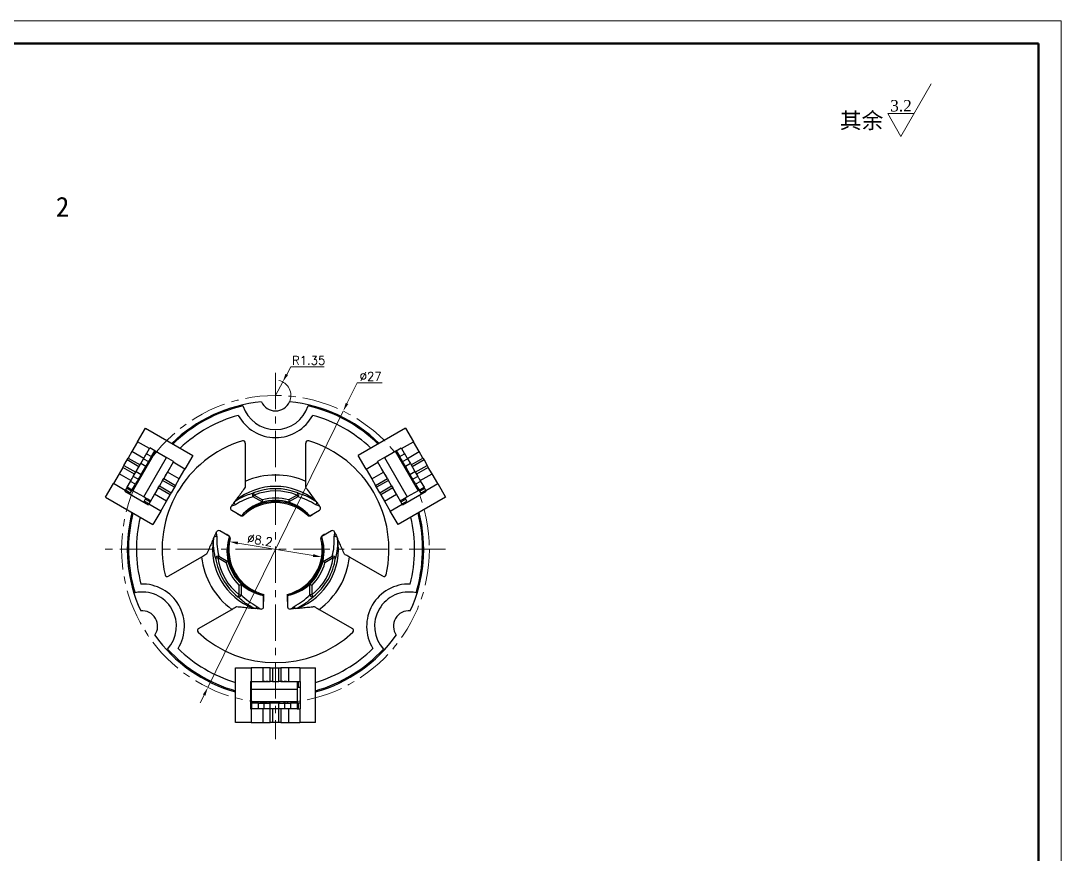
# Model space of a CAD drawing. Header units: millimetres. Extents: x 2517 to 4431, y 863 to 2540.
# Drawn here: x 3250.5 to 3341.7, y 1252.9 to 1326 of the extents above; entities that cross this region are included whole.
import ezdxf

# ---------------------------------------------------------------- set-up
doc = ezdxf.new("R2010")
doc.units = ezdxf.units.MM
doc.linetypes.add('CENTER', pattern=[50.8, 31.75, -6.35, 6.35, -6.35])
for name, color, linetype, lineweight in [('中心线', 1, 'CENTER', 9), ('实线', 7, 'Continuous', 25), ('尺寸标注', 2, 'Continuous', 9), ('引导线', 6, 'Continuous', 9), ('文本', 3, 'Continuous', 15), ('粗实线', 9, 'Continuous', 50)]:
    doc.layers.add(name, color=color, linetype=linetype, lineweight=lineweight)
doc.styles.add('st', font='txt.shx')
doc.styles.get("Standard").update_dxf_attribs({"font": 'simfang.ttf'})
doc.dimstyles.new('st0.3', dxfattribs={"dimscale": 0.3, "dimtxt": 2.5, "dimasz": 2.5, "dimexe": 1.25, "dimexo": 0, "dimtad": 1, "dimtoh": 1, "dimdec": 3, "dimdsep": 46, "dimtxsty": 'st', "dimcen": 0, "dimclrd": 256, "dimclre": 256, "dimclrt": 256, "dimadec": 4, "dimazin": 2, "dimtfac": 1, "dimtdec": 3, "dimtmove": 0, "dimatfit": 1, "dimfxl": 0, "dimlwd": -1, "dimlwe": -1, "dimarcsym": 0})

# ---------------------------------------------------------------- blocks, each defined once
blk = doc.blocks.new('*D198')
at = {"layer": 'Defpoints', "color": 0, "ltscale": 0.1, "transparency": 16777216}
for p in [(3278.754, 1291.785), (3266.88, 1267.536)]:
    blk.add_point(p, dxfattribs=at)
at = {"layer": '尺寸标注', "ltscale": 0.1, "transparency": 16777216}
for p, q in [((3279.084, 1292.458), (3279.971, 1294.271)), ((3279.971, 1294.271), (3282.159, 1294.271)), ((3266.88, 1267.536), (3278.754, 1291.785)), ((3266.551, 1266.862), (3266.221, 1266.189))]:
    blk.add_line(p, q, dxfattribs=at)
for points in [[(3278.972, 1292.513), (3279.196, 1292.403), (3278.754, 1291.785)], [(3266.438, 1266.917), (3266.663, 1266.807), (3266.88, 1267.536)]]:
    blk.add_solid(points, dxfattribs=at)
at = {"layer": '尺寸标注', "ltscale": 0.1, "transparency": 16777216, "insert": (3281.159, 1294.833), "char_height": 0.75, "attachment_point": 5, "style": 'st'}
blk.add_mtext('∅27', dxfattribs=at)
blk = doc.blocks.new('*D199')
at = {"layer": 'Defpoints', "color": 0, "ltscale": 0.1, "transparency": 16777216}
for p in [(3273.453, 1294.351), (3272.817, 1293.16)]:
    blk.add_point(p, dxfattribs=at)
at = {"layer": '尺寸标注', "ltscale": 0.1, "transparency": 16777216}
for p, q in [((3273.806, 1295.013), (3274.159, 1295.674)), ((3274.159, 1295.674), (3277.097, 1295.674)), ((3272.817, 1293.16), (3273.453, 1294.351))]:
    blk.add_line(p, q, dxfattribs=at)
blk.add_arc((3272.817, 1293.16), 1.35, 335.57438, 77.82415, dxfattribs=at)
blk.add_solid([(3273.696, 1295.072), (3273.916, 1294.954), (3273.453, 1294.351)], dxfattribs=at)
at = {"layer": '尺寸标注', "ltscale": 0.1, "transparency": 16777216, "insert": (3275.722, 1296.237), "char_height": 0.75, "attachment_point": 5, "style": 'st'}
blk.add_mtext('R1.35', dxfattribs=at)
blk = doc.blocks.new('*D202')
at = {"layer": 'Defpoints', "color": 0, "ltscale": 0.1, "transparency": 16777216}
for p in [(3268.773, 1280.332), (3276.862, 1278.989)]:
    blk.add_point(p, dxfattribs=at)
at = {"layer": '尺寸标注', "ltscale": 0.1, "transparency": 16777216}
blk.add_line((3276.122, 1279.112), (3269.513, 1280.209), dxfattribs=at)
for points in [[(3269.533, 1280.332), (3269.492, 1280.085), (3268.773, 1280.332)], [(3276.143, 1279.235), (3276.102, 1278.988), (3276.862, 1278.989)]]:
    blk.add_solid(points, dxfattribs=at)
at = {"layer": '尺寸标注', "ltscale": 0.1, "transparency": 16777216, "insert": (3271.449, 1280.457), "char_height": 0.75, "attachment_point": 5, "rotation": 350.57617, "style": 'st'}
blk.add_mtext('∅8.2', dxfattribs=at)

msp = doc.modelspace()

# ---------------------------------------------------------------- linework, layer by layer
at = {"color": 7, "linetype": 'Continuous', "lineweight": 25}
for p, q in [((3260.7162, 1289.1005), (3261.4037, 1290.2913)), ((3261.4037, 1290.2913), (3265.5606, 1287.8913)), ((3284.2309, 1290.2913), (3280.074, 1287.8913)), ((3284.2309, 1290.2913), (3284.9184, 1289.1005)), ((3260.7162, 1289.1005), (3260.2162, 1288.2345)), ((3261.7555, 1288.5005), (3260.7162, 1289.1005)), ((3270.1673, 1288.9844), (3270.1673, 1285.6151)), ((3275.4673, 1285.6151), (3275.4673, 1288.9844)), ((3283.8792, 1288.5005), (3284.9184, 1289.1005)), ((3285.4184, 1288.2345), (3284.9184, 1289.1005)), ((3259.7912, 1287.4984), (3259.8912, 1287.6716)), ((3260.2162, 1288.2345), (3259.8912, 1287.6716)), ((3259.8912, 1287.6716), (3260.9305, 1287.0716)), ((3261.2555, 1287.6345), (3260.2162, 1288.2345)), ((3260.3126, 1284.8014), (3262.3126, 1288.2655)), ((3261.2652, 1284.2514), (3263.2652, 1287.7155)), ((3261.493, 1288.0458), (3261.793, 1288.5655)), ((3261.493, 1288.0458), (3261.926, 1287.7958)), ((3262.226, 1288.3155), (3261.793, 1288.5655)), ((3261.926, 1287.7958), (3262.226, 1288.3155)), ((3263.8714, 1287.3655), (3262.226, 1288.3155)), ((3262.3126, 1288.2655), (3263.2652, 1287.7155)), ((3265.5606, 1287.8913), (3264.8731, 1286.7005)), ((3280.7615, 1286.7005), (3280.074, 1287.8913)), ((3283.4087, 1288.3155), (3281.7632, 1287.3655)), ((3282.3694, 1287.7155), (3283.322, 1288.2655)), ((3282.3694, 1287.7155), (3284.3694, 1284.2514)), ((3283.322, 1288.2655), (3285.322, 1284.8014)), ((3283.4087, 1288.3155), (3283.8417, 1288.5655)), ((3283.4087, 1288.3155), (3283.7087, 1287.7958)), ((3283.7087, 1287.7958), (3284.1417, 1288.0458)), ((3283.8417, 1288.5655), (3284.1417, 1288.0458)), ((3284.3792, 1287.6345), (3285.4184, 1288.2345)), ((3284.7042, 1287.0716), (3285.7434, 1287.6716)), ((3285.7434, 1287.6716), (3285.4184, 1288.2345)), ((3285.7434, 1287.6716), (3285.8434, 1287.4984)), ((3259.4162, 1286.8488), (3259.0912, 1286.2859)), ((3259.4162, 1286.8488), (3259.5162, 1287.022)), ((3260.4555, 1286.2488), (3259.4162, 1286.8488)), ((3259.5162, 1287.022), (3259.7912, 1287.4984)), ((3259.5162, 1287.022), (3260.5555, 1286.422)), ((3260.8305, 1286.8984), (3259.7912, 1287.4984)), ((3260.593, 1286.487), (3260.993, 1287.1798)), ((3260.993, 1287.1798), (3261.243, 1287.6128)), ((3261.426, 1286.9298), (3260.993, 1287.1798)), ((3261.026, 1286.237), (3261.426, 1286.9298)), ((3261.243, 1287.6128), (3261.676, 1287.3628)), ((3261.676, 1287.3628), (3261.426, 1286.9298)), ((3263.8339, 1287.3005), (3263.3339, 1286.4345)), ((3263.8714, 1287.3655), (3263.8339, 1287.3005)), ((3264.8731, 1286.7005), (3263.8339, 1287.3005)), ((3280.7615, 1286.7005), (3281.8007, 1287.3005)), ((3281.8007, 1287.3005), (3281.7632, 1287.3655)), ((3282.3007, 1286.4345), (3281.8007, 1287.3005)), ((3283.9587, 1287.3628), (3284.3917, 1287.6128)), ((3284.2087, 1286.9298), (3283.9587, 1287.3628)), ((3284.6417, 1287.1798), (3284.2087, 1286.9298)), ((3284.2087, 1286.9298), (3284.6087, 1286.237)), ((3284.3917, 1287.6128), (3284.6417, 1287.1798)), ((3284.6417, 1287.1798), (3285.0417, 1286.487)), ((3285.8434, 1287.4984), (3284.8042, 1286.8984)), ((3285.0792, 1286.422), (3286.1184, 1287.022)), ((3286.2184, 1286.8488), (3285.1792, 1286.2488)), ((3285.8434, 1287.4984), (3286.1184, 1287.022)), ((3286.1184, 1287.022), (3286.2184, 1286.8488)), ((3286.5434, 1286.2859), (3286.2184, 1286.8488)), ((3259.0912, 1286.2859), (3258.5912, 1285.4199)), ((3260.1305, 1285.6859), (3259.0912, 1286.2859)), ((3260.343, 1286.054), (3260.593, 1286.487)), ((3260.776, 1285.804), (3260.343, 1286.054)), ((3260.593, 1286.487), (3261.026, 1286.237)), ((3261.026, 1286.237), (3260.776, 1285.804)), ((3262.9089, 1285.6984), (3263.0089, 1285.8716)), ((3263.1464, 1286.1097), (3263.0089, 1285.8716)), ((3263.0089, 1285.8716), (3264.0481, 1285.2716)), ((3263.1464, 1286.1097), (3263.1464, 1286.1097)), ((3263.2964, 1286.3695), (3263.2464, 1286.2829)), ((3264.3731, 1285.8345), (3263.3339, 1286.4345)), ((3264.3731, 1285.8345), (3264.8731, 1286.7005)), ((3280.7615, 1286.7005), (3281.2615, 1285.8345)), ((3281.2615, 1285.8345), (3282.3007, 1286.4345)), ((3281.5865, 1285.2716), (3282.6257, 1285.8716)), ((3282.3882, 1286.2829), (3282.3382, 1286.3695)), ((3282.4882, 1286.1097), (3282.4882, 1286.1097)), ((3282.6257, 1285.8716), (3282.4882, 1286.1097)), ((3282.6257, 1285.8716), (3282.7257, 1285.6984)), ((3284.6087, 1286.237), (3285.0417, 1286.487)), ((3284.8587, 1285.804), (3284.6087, 1286.237)), ((3285.2917, 1286.054), (3284.8587, 1285.804)), ((3285.0417, 1286.487), (3285.2917, 1286.054)), ((3285.5042, 1285.6859), (3286.5434, 1286.2859)), ((3287.0434, 1285.4199), (3286.5434, 1286.2859)), ((3257.9037, 1284.2291), (3258.5912, 1285.4199)), ((3259.6305, 1284.8199), (3258.5912, 1285.4199)), ((3259.793, 1285.1014), (3259.6305, 1284.8199)), ((3260.176, 1284.7648), (3259.743, 1285.0148)), ((3259.793, 1285.1014), (3260.093, 1285.621)), ((3260.226, 1284.8514), (3259.793, 1285.1014)), ((3260.526, 1285.371), (3260.093, 1285.621)), ((3260.226, 1284.8514), (3260.526, 1285.371)), ((3262.4964, 1284.9839), (3262.4464, 1284.8973)), ((3262.5339, 1285.0488), (3262.6339, 1285.222)), ((3263.5731, 1284.4488), (3262.5339, 1285.0488)), ((3262.9089, 1285.6984), (3262.6339, 1285.222)), ((3262.6339, 1285.222), (3263.6731, 1284.622)), ((3263.9481, 1285.0984), (3262.9089, 1285.6984)), ((3263.9481, 1285.0984), (3263.6731, 1284.622)), ((3264.0481, 1285.2716), (3263.9481, 1285.0984)), ((3264.0481, 1285.2716), (3264.3731, 1285.8345)), ((3281.2615, 1285.8345), (3281.5865, 1285.2716)), ((3281.6865, 1285.0984), (3281.5865, 1285.2716)), ((3282.7257, 1285.6984), (3281.6865, 1285.0984)), ((3281.9615, 1284.622), (3281.6865, 1285.0984)), ((3281.9615, 1284.622), (3283.0007, 1285.222)), ((3283.1007, 1285.0488), (3282.0615, 1284.4488)), ((3283.0007, 1285.222), (3282.7257, 1285.6984)), ((3283.0007, 1285.222), (3283.1007, 1285.0488)), ((3283.1882, 1284.8973), (3283.1382, 1284.9839)), ((3285.5417, 1285.621), (3285.1087, 1285.371)), ((3285.1087, 1285.371), (3285.4087, 1284.8514)), ((3285.4087, 1284.8514), (3285.8417, 1285.1014)), ((3285.4587, 1284.7648), (3285.8917, 1285.0148)), ((3285.5417, 1285.621), (3285.8417, 1285.1014)), ((3286.0042, 1284.8199), (3285.8417, 1285.1014)), ((3286.0042, 1284.8199), (3287.0434, 1285.4199)), ((3287.0434, 1285.4199), (3287.7309, 1284.2291)), ((3257.9037, 1284.2291), (3262.0606, 1281.8291)), ((3259.6305, 1284.8199), (3259.593, 1284.7549)), ((3259.593, 1284.7549), (3261.6714, 1283.5549)), ((3260.076, 1284.5915), (3259.643, 1284.8415)), ((3260.076, 1284.5915), (3260.176, 1284.7648)), ((3261.2652, 1284.2514), (3260.3126, 1284.8014)), ((3261.3884, 1284.0648), (3261.2884, 1283.8915)), ((3261.8214, 1283.8148), (3261.3884, 1284.0648)), ((3262.2089, 1284.4859), (3261.7089, 1283.6199)), ((3262.3464, 1284.7241), (3262.2089, 1284.4859)), ((3263.2481, 1283.8859), (3262.2089, 1284.4859)), ((3262.3464, 1284.7241), (3262.3464, 1284.7241)), ((3263.2481, 1283.8859), (3263.5731, 1284.4488)), ((3263.6731, 1284.622), (3263.5731, 1284.4488)), ((3271.6413, 1283.8183), (3270.8569, 1284.2711)), ((3270.9435, 1284.4211), (3271.6653, 1284.0044)), ((3273.9693, 1284.0044), (3274.6911, 1284.4211)), ((3274.7777, 1284.2711), (3273.9933, 1283.8183)), ((3282.0615, 1284.4488), (3281.9615, 1284.622)), ((3282.0615, 1284.4488), (3282.3865, 1283.8859)), ((3282.3865, 1283.8859), (3283.4257, 1284.4859)), ((3283.2882, 1284.7241), (3283.2882, 1284.7241)), ((3283.4257, 1284.4859), (3283.2882, 1284.7241)), ((3283.9257, 1283.6199), (3283.4257, 1284.4859)), ((3287.7309, 1284.2291), (3283.574, 1281.8291)), ((3283.8132, 1283.8148), (3284.2462, 1284.0648)), ((3283.9632, 1283.5549), (3286.0417, 1284.7549)), ((3284.3462, 1283.8915), (3284.2462, 1284.0648)), ((3285.322, 1284.8014), (3284.3694, 1284.2514)), ((3285.4587, 1284.7648), (3285.5587, 1284.5915)), ((3285.5587, 1284.5915), (3285.9917, 1284.8415)), ((3286.0417, 1284.7549), (3286.0042, 1284.8199)), ((3261.7214, 1283.6415), (3261.2884, 1283.8915)), ((3261.7089, 1283.6199), (3261.6714, 1283.5549)), ((3262.7481, 1283.0199), (3261.7089, 1283.6199)), ((3262.7481, 1283.0199), (3263.2481, 1283.8859)), ((3268.9622, 1283.4575), (3268.909, 1283.3842)), ((3269.2923, 1283.5728), (3268.9622, 1283.4575)), ((3269.2893, 1283.9077), (3269.2789, 1283.8934)), ((3276.6724, 1283.4575), (3276.3423, 1283.5728)), ((3276.3557, 1283.8934), (3276.3453, 1283.9077)), ((3276.6724, 1283.4575), (3276.7256, 1283.3842)), ((3282.3865, 1283.8859), (3282.8865, 1283.0199)), ((3282.8865, 1283.0199), (3283.9257, 1283.6199)), ((3283.9132, 1283.6415), (3284.3462, 1283.8915)), ((3283.9632, 1283.5549), (3283.9257, 1283.6199)), ((3262.7481, 1283.0199), (3262.0606, 1281.8291)), ((3268.9708, 1283.0934), (3269.8205, 1282.6028)), ((3269.5646, 1282.7217), (3269.7602, 1282.6088)), ((3275.8141, 1282.6028), (3276.6638, 1283.0934)), ((3275.8744, 1282.6088), (3276.07, 1282.7217)), ((3283.574, 1281.8291), (3282.8865, 1283.0199)), ((3267.3821, 1280.6079), (3267.3748, 1280.5917)), ((3267.6012, 1281.1002), (3267.6381, 1281.1829)), ((3267.6012, 1281.1002), (3267.6664, 1280.7566)), ((3268.7705, 1280.7842), (3267.9208, 1281.2748)), ((3268.7352, 1280.8334), (3268.5396, 1280.9464)), ((3277.7138, 1281.2748), (3276.8641, 1280.7842)), ((3277.095, 1280.9464), (3276.8994, 1280.8334)), ((3277.9682, 1280.7566), (3278.0334, 1281.1002)), ((3278.0334, 1281.1002), (3277.9966, 1281.1829)), ((3278.2598, 1280.5917), (3278.2526, 1280.6079)), ((3266.3352, 1278.9777), (3263.4173, 1277.2931)), ((3268.4791, 1278.4858), (3267.7573, 1278.9025)), ((3267.8439, 1279.0525), (3268.6283, 1278.5996)), ((3277.0063, 1278.5996), (3277.7907, 1279.0525)), ((3277.8773, 1278.9025), (3277.1555, 1278.4858)), ((3282.2173, 1277.2931), (3279.2994, 1278.9777)), ((3269.6311, 1275.657), (3269.6311, 1276.4904)), ((3269.8043, 1276.5627), (3269.8043, 1275.657)), ((3275.8303, 1275.657), (3275.8303, 1276.5627)), ((3276.0035, 1276.4904), (3276.0035, 1275.657)), ((3269.6311, 1275.657), (3269.8043, 1275.657)), ((3271.7673, 1274.6124), (3271.7673, 1275.5936)), ((3271.7673, 1275.093), (3271.7923, 1275.0904)), ((3271.7923, 1275.0904), (3271.7923, 1275.6904)), ((3273.8423, 1275.6904), (3273.8423, 1275.0904)), ((3273.8423, 1275.0904), (3273.8673, 1275.093)), ((3273.8673, 1275.5936), (3273.8673, 1274.6124)), ((3276.0035, 1275.657), (3275.8303, 1275.657)), ((3266.0673, 1272.7032), (3268.9852, 1274.3878)), ((3270.9028, 1274.4811), (3270.9204, 1274.4793)), ((3271.1914, 1274.6512), (3271.4563, 1274.423)), ((3271.4563, 1274.423), (3271.5464, 1274.4135)), ((3274.1783, 1274.423), (3274.0882, 1274.4135)), ((3274.1783, 1274.423), (3274.4432, 1274.6512)), ((3274.7142, 1274.4793), (3274.7318, 1274.4811)), ((3276.6494, 1274.3878), (3279.5673, 1272.7032)), ((3269.3173, 1264.4602), (3269.3173, 1269.2602)), ((3269.3173, 1269.2602), (3270.6923, 1269.2602)), ((3270.6923, 1269.2602), (3270.6923, 1268.0602)), ((3271.6923, 1269.2602), (3270.6923, 1269.2602)), ((3271.6923, 1269.2602), (3271.6923, 1268.0602)), ((3272.3423, 1269.2602), (3271.6923, 1269.2602)), ((3272.3423, 1268.0602), (3272.3423, 1269.2602)), ((3272.3423, 1269.2602), (3272.5423, 1269.2602)), ((3272.5423, 1269.2602), (3272.5423, 1268.0602)), ((3272.5423, 1269.2602), (3273.0923, 1269.2602)), ((3273.0923, 1268.0602), (3273.0923, 1269.2602)), ((3273.0923, 1269.2602), (3273.2923, 1269.2602)), ((3273.2923, 1269.2602), (3273.2923, 1268.0602)), ((3273.9423, 1269.2602), (3273.2923, 1269.2602)), ((3273.9423, 1269.2602), (3273.9423, 1268.0602)), ((3274.9423, 1269.2602), (3273.9423, 1269.2602)), ((3274.9423, 1269.2602), (3274.9423, 1268.0602)), ((3274.9423, 1269.2602), (3276.3173, 1269.2602)), ((3276.3173, 1264.4602), (3276.3173, 1269.2602)), ((3270.6173, 1268.0602), (3270.6923, 1268.0602)), ((3270.6173, 1268.0602), (3270.6173, 1265.6602)), ((3270.6923, 1268.0602), (3271.6923, 1268.0602)), ((3270.7173, 1267.3602), (3270.7173, 1268.0602)), ((3271.8673, 1268.0602), (3271.6923, 1268.0602)), ((3271.8673, 1268.0602), (3271.9673, 1268.0602)), ((3272.1673, 1268.0602), (3271.9673, 1268.0602)), ((3272.1673, 1268.0602), (3272.1673, 1268.0602)), ((3272.1673, 1268.0602), (3272.3423, 1268.0602)), ((3272.5423, 1268.0602), (3272.3423, 1268.0602)), ((3272.5423, 1268.0602), (3273.0923, 1268.0602)), ((3273.2923, 1268.0602), (3273.0923, 1268.0602)), ((3273.4673, 1268.0602), (3273.2923, 1268.0602)), ((3273.4673, 1268.0602), (3273.5673, 1268.0602)), ((3273.7673, 1268.0602), (3273.5673, 1268.0602)), ((3273.7673, 1268.0602), (3273.7673, 1268.0602)), ((3273.7673, 1268.0602), (3273.9423, 1268.0602)), ((3273.9423, 1268.0602), (3274.9423, 1268.0602)), ((3274.7173, 1268.0602), (3274.7173, 1267.3602)), ((3274.8173, 1268.0602), (3274.8173, 1267.5602)), ((3274.9423, 1268.0602), (3275.0173, 1268.0602)), ((3275.0173, 1265.6602), (3275.0173, 1268.0602)), ((3270.7173, 1266.2602), (3270.7173, 1267.3602)), ((3274.7173, 1267.3602), (3270.7173, 1267.3602)), ((3274.7173, 1267.5602), (3274.8173, 1267.5602)), ((3274.7173, 1267.3602), (3274.7173, 1266.2602)), ((3274.8173, 1267.5602), (3275.0173, 1267.5602)), ((3270.7173, 1266.1602), (3270.6173, 1266.1602)), ((3274.7173, 1266.2602), (3270.7173, 1266.2602)), ((3270.7173, 1266.1602), (3270.7173, 1266.2602)), ((3270.7173, 1266.1602), (3270.7173, 1265.6602)), ((3271.3173, 1266.1602), (3270.7173, 1266.1602)), ((3271.3173, 1265.6602), (3271.3173, 1266.1602)), ((3271.3173, 1266.1602), (3271.8173, 1266.1602)), ((3271.8173, 1265.6602), (3271.8173, 1266.1602)), ((3271.8173, 1266.1602), (3272.3173, 1266.1602)), ((3272.3173, 1266.1602), (3272.3173, 1265.6602)), ((3273.1173, 1266.1602), (3272.3173, 1266.1602)), ((3273.1173, 1265.6602), (3273.1173, 1266.1602)), ((3273.1173, 1266.1602), (3273.6173, 1266.1602)), ((3273.6173, 1266.1602), (3273.6173, 1265.6602)), ((3273.6173, 1266.1602), (3274.1173, 1266.1602)), ((3274.1173, 1266.1602), (3274.1173, 1265.6602)), ((3274.7173, 1266.1602), (3274.1173, 1266.1602)), ((3274.7173, 1266.2602), (3274.7173, 1266.1602)), ((3274.7173, 1266.1602), (3274.7173, 1265.6602)), ((3274.8173, 1266.1602), (3274.7173, 1266.1602)), ((3274.8173, 1266.1602), (3274.8173, 1265.6602)), ((3275.0173, 1266.1602), (3274.8173, 1266.1602)), ((3270.6173, 1265.6602), (3270.6923, 1265.6602)), ((3270.6923, 1265.6602), (3270.7173, 1265.6602)), ((3270.6923, 1265.6602), (3270.6923, 1264.4602)), ((3271.3173, 1265.6602), (3270.7173, 1265.6602)), ((3271.8173, 1265.6602), (3271.3173, 1265.6602)), ((3271.6923, 1265.6602), (3271.6923, 1264.4602)), ((3272.3173, 1265.6602), (3271.8173, 1265.6602)), ((3273.1173, 1265.6602), (3272.3173, 1265.6602)), ((3272.3423, 1264.4602), (3272.3423, 1265.6602)), ((3272.5423, 1265.6602), (3272.5423, 1264.4602)), ((3273.0923, 1264.4602), (3273.0923, 1265.6602)), ((3273.6173, 1265.6602), (3273.1173, 1265.6602)), ((3273.2923, 1265.6602), (3273.2923, 1264.4602)), ((3274.1173, 1265.6602), (3273.6173, 1265.6602)), ((3273.9423, 1265.6602), (3273.9423, 1264.4602)), ((3274.7173, 1265.6602), (3274.1173, 1265.6602)), ((3274.7173, 1265.6602), (3274.9423, 1265.6602)), ((3274.9423, 1265.6602), (3274.9423, 1264.4602)), ((3274.9423, 1265.6602), (3275.0173, 1265.6602)), ((3270.6923, 1264.4602), (3269.3173, 1264.4602)), ((3270.6923, 1264.4602), (3271.6923, 1264.4602)), ((3271.6923, 1264.4602), (3272.3423, 1264.4602)), ((3272.5423, 1264.4602), (3272.3423, 1264.4602)), ((3273.0923, 1264.4602), (3272.5423, 1264.4602)), ((3273.2923, 1264.4602), (3273.0923, 1264.4602)), ((3273.2923, 1264.4602), (3273.9423, 1264.4602)), ((3273.9423, 1264.4602), (3274.9423, 1264.4602)), ((3276.3173, 1264.4602), (3274.9423, 1264.4602))]:
    msp.add_line(p, q, dxfattribs=at)
at = {"color": 8, "linetype": 'Continuous', "lineweight": 25}
for p, q in [((3263.4839, 1286.6943), (3263.0089, 1285.8716)), ((3282.6257, 1285.8716), (3282.1507, 1286.6943)), ((3262.5339, 1285.0488), (3262.0589, 1284.2261)), ((3283.5757, 1284.2261), (3283.1007, 1285.0488)), ((3271.3923, 1268.0602), (3272.3423, 1268.0602)), ((3273.2923, 1268.0602), (3274.2423, 1268.0602))]:
    msp.add_line(p, q, dxfattribs=at)
at = {"color": 7, "linetype": 'Continuous', "lineweight": 25, "flags": 128}
for points in [[(3261.243, 1287.6128), (3261.2478, 1287.6212), (3261.262, 1287.6458), (3261.2851, 1287.6858), (3261.3162, 1287.7397), (3261.3541, 1287.8053), (3261.3973, 1287.8801), (3261.4442, 1287.9614), (3261.493, 1288.0458)], [(3261.926, 1287.7958), (3261.8772, 1287.7114), (3261.8303, 1287.6301), (3261.7871, 1287.5553), (3261.7492, 1287.4897), (3261.7181, 1287.4358), (3261.695, 1287.3958), (3261.6808, 1287.3712), (3261.676, 1287.3628)], [(3283.9587, 1287.3628), (3283.9538, 1287.3712), (3283.9396, 1287.3958), (3283.9165, 1287.4358), (3283.8854, 1287.4897), (3283.8475, 1287.5553), (3283.8043, 1287.6301), (3283.7574, 1287.7114), (3283.7087, 1287.7958)], [(3284.1417, 1288.0458), (3284.1904, 1287.9614), (3284.2373, 1287.8801), (3284.2806, 1287.8053), (3284.3184, 1287.7397), (3284.3495, 1287.6858), (3284.3726, 1287.6458), (3284.3869, 1287.6212), (3284.3917, 1287.6128)], [(3260.093, 1285.621), (3260.1417, 1285.7054), (3260.1886, 1285.7867), (3260.2318, 1285.8615), (3260.2697, 1285.9272), (3260.3008, 1285.981), (3260.3239, 1286.021), (3260.3381, 1286.0457), (3260.343, 1286.054)], [(3263.1464, 1286.1097), (3263.1483, 1286.113), (3263.154, 1286.1229), (3263.1633, 1286.1389), (3263.1757, 1286.1604), (3263.1909, 1286.1867), (3263.2082, 1286.2166), (3263.2269, 1286.2491), (3263.2464, 1286.2829)], [(3263.2964, 1286.3695), (3263.3159, 1286.4033), (3263.3339, 1286.4345)], [(3282.3007, 1286.4345), (3282.3187, 1286.4033), (3282.3382, 1286.3695)], [(3282.3882, 1286.2829), (3282.4077, 1286.2491), (3282.4265, 1286.2166), (3282.4438, 1286.1867), (3282.4589, 1286.1604), (3282.4713, 1286.1389), (3282.4806, 1286.1229), (3282.4863, 1286.113), (3282.4882, 1286.1097)], [(3285.2917, 1286.054), (3285.2965, 1286.0457), (3285.3107, 1286.021), (3285.3338, 1285.981), (3285.3649, 1285.9272), (3285.4028, 1285.8615), (3285.446, 1285.7867), (3285.4929, 1285.7054), (3285.5417, 1285.621)], [(3260.776, 1285.804), (3260.7712, 1285.7957), (3260.7569, 1285.771), (3260.7338, 1285.731), (3260.7027, 1285.6772), (3260.6649, 1285.6115), (3260.6216, 1285.5367), (3260.5747, 1285.4554), (3260.526, 1285.371)], [(3262.4964, 1284.9839), (3262.5159, 1285.0177), (3262.5339, 1285.0488)], [(3283.1007, 1285.0488), (3283.1187, 1285.0177), (3283.1382, 1284.9839)], [(3285.1087, 1285.371), (3285.0599, 1285.4554), (3285.013, 1285.5367), (3284.9698, 1285.6115), (3284.9319, 1285.6772), (3284.9008, 1285.731), (3284.8777, 1285.771), (3284.8635, 1285.7957), (3284.8587, 1285.804)], [(3260.176, 1284.7648), (3260.1857, 1284.7816), (3260.1951, 1284.7979), (3260.2037, 1284.8129), (3260.2113, 1284.826), (3260.2175, 1284.8368), (3260.2222, 1284.8448), (3260.225, 1284.8497), (3260.226, 1284.8514)], [(3260.3126, 1284.8014), (3260.2843, 1284.8177), (3260.2523, 1284.8361), (3260.2326, 1284.8475), (3260.226, 1284.8514)], [(3261.8714, 1283.9014), (3261.8598, 1283.9081), (3261.8253, 1283.928), (3261.7693, 1283.9603), (3261.6939, 1284.0039), (3261.602, 1284.0569), (3261.4972, 1284.1174), (3261.3835, 1284.1831), (3261.2652, 1284.2514)], [(3261.4384, 1284.1514), (3261.4374, 1284.1497), (3261.4346, 1284.1448), (3261.43, 1284.1368), (3261.4238, 1284.126), (3261.4162, 1284.1129), (3261.4075, 1284.0979), (3261.3982, 1284.0816), (3261.3884, 1284.0648)], [(3262.3464, 1284.7241), (3262.3483, 1284.7274), (3262.354, 1284.7373), (3262.3633, 1284.7533), (3262.3757, 1284.7748), (3262.3909, 1284.8011), (3262.4082, 1284.831), (3262.4269, 1284.8635), (3262.4464, 1284.8973)], [(3270.8569, 1284.2711), (3270.8642, 1284.2837), (3270.8728, 1284.2987), (3270.8826, 1284.3157), (3270.8935, 1284.3345), (3270.9052, 1284.3549), (3270.9176, 1284.3763), (3270.9305, 1284.3985), (3270.9435, 1284.4211)], [(3270.8705, 1284.6066), (3270.8729, 1284.6004), (3270.8778, 1284.5882), (3270.8849, 1284.5701), (3270.894, 1284.547), (3270.9048, 1284.5195), (3270.9169, 1284.4887), (3270.93, 1284.4555), (3270.9435, 1284.4211)], [(3274.7641, 1284.6066), (3274.7617, 1284.6004), (3274.7568, 1284.5882), (3274.7497, 1284.5701), (3274.7406, 1284.547), (3274.7298, 1284.5195), (3274.7177, 1284.4887), (3274.7046, 1284.4555), (3274.6911, 1284.4211)], [(3274.6911, 1284.4211), (3274.7042, 1284.3985), (3274.717, 1284.3763), (3274.7294, 1284.3549), (3274.7411, 1284.3345), (3274.752, 1284.3157), (3274.7618, 1284.2987), (3274.7704, 1284.2837), (3274.7777, 1284.2711)], [(3283.1882, 1284.8973), (3283.2077, 1284.8635), (3283.2265, 1284.831), (3283.2438, 1284.8011), (3283.2589, 1284.7748), (3283.2713, 1284.7533), (3283.2806, 1284.7373), (3283.2863, 1284.7274), (3283.2882, 1284.7241)], [(3284.3694, 1284.2514), (3284.2511, 1284.1831), (3284.1374, 1284.1174), (3284.0326, 1284.0569), (3283.9408, 1284.0039), (3283.8654, 1283.9603), (3283.8093, 1283.928), (3283.7748, 1283.9081), (3283.7632, 1283.9014)], [(3284.2462, 1284.0648), (3284.2365, 1284.0816), (3284.2271, 1284.0979), (3284.2184, 1284.1129), (3284.2109, 1284.126), (3284.2046, 1284.1368), (3284.2, 1284.1448), (3284.1972, 1284.1497), (3284.1962, 1284.1514)], [(3285.4087, 1284.8514), (3285.402, 1284.8475), (3285.3823, 1284.8361), (3285.3503, 1284.8177), (3285.322, 1284.8014)], [(3285.4087, 1284.8514), (3285.4096, 1284.8497), (3285.4125, 1284.8448), (3285.4171, 1284.8368), (3285.4233, 1284.826), (3285.4309, 1284.8129), (3285.4395, 1284.7979), (3285.4489, 1284.7816), (3285.4587, 1284.7648)], [(3267.7573, 1278.9025), (3267.7208, 1278.897), (3267.6855, 1278.8917), (3267.6528, 1278.8868), (3267.6236, 1278.8825), (3267.599, 1278.8788), (3267.5798, 1278.8759), (3267.5668, 1278.874), (3267.5602, 1278.873)], [(3267.8439, 1279.0525), (3267.8367, 1279.0399), (3267.828, 1279.025), (3267.8182, 1279.0079), (3267.8073, 1278.9891), (3267.7956, 1278.9688), (3267.7832, 1278.9473), (3267.7704, 1278.9251), (3267.7573, 1278.9025)], [(3277.7907, 1279.0525), (3277.798, 1279.0399), (3277.8066, 1279.025), (3277.8164, 1279.0079), (3277.8273, 1278.9891), (3277.839, 1278.9688), (3277.8514, 1278.9473), (3277.8642, 1278.9251), (3277.8773, 1278.9025)], [(3278.0744, 1278.873), (3278.0679, 1278.874), (3278.0548, 1278.8759), (3278.0357, 1278.8788), (3278.0111, 1278.8825), (3277.9819, 1278.8868), (3277.9491, 1278.8917), (3277.9138, 1278.897), (3277.8773, 1278.9025)], [(3269.6311, 1275.657), (3269.6081, 1275.6281), (3269.5859, 1275.6002), (3269.5653, 1275.5743), (3269.5469, 1275.5512), (3269.5314, 1275.5317), (3269.5193, 1275.5165), (3269.5111, 1275.5062), (3269.507, 1275.5011)], [(3276.1276, 1275.5011), (3276.1235, 1275.5062), (3276.1153, 1275.5165), (3276.1032, 1275.5317), (3276.0877, 1275.5512), (3276.0693, 1275.5743), (3276.0487, 1275.6002), (3276.0265, 1275.6281), (3276.0035, 1275.657)], [(3270.6173, 1267.5602), (3270.6368, 1267.5602), (3270.6556, 1267.5602), (3270.6729, 1267.5602), (3270.688, 1267.5602), (3270.7005, 1267.5602), (3270.7097, 1267.5602), (3270.7154, 1267.5602), (3270.7173, 1267.5602)]]:
    msp.add_lwpolyline(points, dxfattribs=at)
at = {"color": 7, "linetype": 'Continuous', "lineweight": 25}
for centre, radius, start, end in [((3272.8173, 1279.6602), 13, 95.425524, 134.381502), ((3272.8173, 1279.6602), 12.9, 102.788501, 134.2573), ((3272.8173, 1293.1602), 3, 197.858463, 342.141537), ((3272.8173, 1293.1602), 1.35, 204.425624, 335.574376), ((3272.8173, 1279.6602), 13, 45.618498, 84.574476), ((3272.8173, 1279.6602), 12.9, 45.7427, 77.211499), ((3272.8173, 1279.6602), 12.2, 105.512929, 133.328428), ((3272.8173, 1293.1602), 3.7, 208.129855, 331.870145), ((3272.8173, 1279.6602), 12.2, 46.671572, 74.487071), ((3272.8173, 1279.6602), 9.95, 106.996165, 193.003835), ((3269.9673, 1288.9844), 0.2, 0, 106.996165), ((3275.6673, 1288.9844), 0.2, 73.003835, 180), ((3272.8173, 1279.6602), 9.95, 346.996165, 73.003835), ((3272.8173, 1279.6602), 6.518, 66.010489, 113.989511), ((3272.8173, 1279.6602), 5.5216, 50.287383, 129.712617), ((3272.8173, 1279.6602), 5.3157, 68.516546, 111.483454), ((3270.9964, 1284.4335), 0.214, 126.023062, 229.3252), ((3272.8173, 1279.6602), 5.1164, 68.516546, 111.483454), ((3272.8173, 1279.6602), 4.4944, 75.147999, 104.852001), ((3274.6382, 1284.4335), 0.214, 310.6748, 53.976938), ((3269.0708, 1283.2666), 0.2, 144, 240), ((3269.4278, 1283.7536), 0.2259, 170.273888, 233.160861), ((3272.8173, 1279.6602), 4.2, 44.477512, 135.522488), ((3272.8173, 1279.6602), 4.1, 46.551898, 133.448102), ((3272.8173, 1279.6602), 4.2944, 73.545082, 106.454918), ((3276.2068, 1283.7536), 0.2259, 306.839139, 9.726112), ((3276.5638, 1283.2666), 0.2, 300, 36), ((3272.8173, 1279.6602), 13, 165.618498, 204.574476), ((3272.8173, 1279.6602), 12.9, 165.7427, 197.211499), ((3272.8173, 1279.6602), 12.2, 166.671572, 194.487071), ((3269.6646, 1282.8949), 0.2, 211.044976, 240), ((3269.8602, 1282.782), 0.2, 240, 313.448102), ((3275.7744, 1282.782), 0.2, 226.551898, 300), ((3275.97, 1282.8949), 0.2, 300, 328.955024), ((3272.8173, 1279.6602), 12.2, 345.512929, 13.328428), ((3272.8173, 1279.6602), 13, 335.425524, 14.381502), ((3272.8173, 1279.6602), 12.9, 342.788501, 14.2573), ((3267.8208, 1281.1016), 0.2, 60, 156), ((3277.8138, 1281.1016), 0.2, 24, 120), ((3272.8173, 1279.6602), 5.5216, 170.287383, 249.712617), ((3267.5775, 1280.5489), 0.2259, 66.839072, 129.726185), ((3268.4396, 1280.7732), 0.2, 60, 88.955024), ((3272.8173, 1279.6602), 4.2, 164.477512, 255.522488), ((3272.8173, 1279.6602), 4.1, 166.551898, 255.522488), ((3268.6352, 1280.6602), 0.2, 346.551898, 60), ((3272.8173, 1279.6602), 4.1, 284.477512, 13.448102), ((3272.8173, 1279.6602), 4.2, 284.477512, 15.522488), ((3272.8173, 1279.6602), 5.5216, 290.287383, 9.712617), ((3276.9994, 1280.6602), 0.2, 120, 193.448102), ((3277.195, 1280.7732), 0.2, 91.044976, 120), ((3278.0571, 1280.5489), 0.2259, 50.273815, 113.160928), ((3272.8173, 1279.6602), 6.518, 186.010489, 233.989511), ((3267.7731, 1278.8505), 0.214, 70.674819, 173.976922), ((3272.8173, 1279.6602), 5.3157, 188.516546, 231.483454), ((3272.8173, 1279.6602), 5.1164, 188.516546, 231.483454), ((3272.8173, 1279.6602), 4.2944, 193.545082, 226.454918), ((3272.8173, 1279.6602), 4.2944, 313.545082, 346.454918), ((3272.8173, 1279.6602), 5.1164, 308.516546, 351.483454), ((3272.8173, 1279.6602), 5.3157, 308.516546, 351.483454), ((3272.8173, 1279.6602), 6.518, 306.010489, 353.989511), ((3277.8615, 1278.8505), 0.214, 6.023078, 109.325181), ((3272.8173, 1279.6602), 4.4944, 195.147999, 224.852001), ((3272.8173, 1279.6602), 4.4944, 315.147999, 344.852001), ((3263.3173, 1277.4663), 0.2, 193.003835, 300), ((3282.3173, 1277.4663), 0.2, 240, 346.996165), ((3261.126, 1272.9102), 3, 317.858463, 102.141537), ((3261.126, 1272.9102), 3.7, 328.129855, 91.870145), ((3284.5087, 1272.9102), 3.7, 88.129855, 211.870145), ((3284.5087, 1272.9102), 3, 77.858463, 222.141537), ((3269.594, 1275.6966), 0.214, 246.02331, 349.32503), ((3276.0406, 1275.6966), 0.214, 190.67497, 293.97669), ((3261.126, 1272.9102), 1.35, 324.425624, 95.574376), ((3270.9671, 1274.6781), 0.2259, 290.27392, 353.160817), ((3271.5673, 1274.6124), 0.2, 264, 0), ((3274.0673, 1274.6124), 0.2, 180, 276), ((3274.6675, 1274.6781), 0.2259, 186.839183, 249.72608), ((3284.5087, 1272.9102), 1.35, 84.425624, 215.574376), ((3266.1673, 1272.5299), 0.2, 120, 226.996165), ((3272.8173, 1279.6602), 9.95, 226.996165, 313.003835), ((3279.4673, 1272.5299), 0.2, 313.003835, 60), ((3272.8173, 1279.6602), 13, 215.425524, 254.381502), ((3272.8173, 1279.6602), 13, 285.618498, 324.574476), ((3272.8173, 1279.6602), 12.9, 222.788501, 254.2573), ((3272.8173, 1279.6602), 12.2, 225.512929, 253.328428), ((3272.8173, 1279.6602), 12.2, 286.671572, 314.487071), ((3272.8173, 1279.6602), 12.9, 285.7427, 317.211499)]:
    msp.add_arc(centre, radius, start, end, dxfattribs=at)
for centre, major_axis, ratio, start_param, end_param in [((3261.8474, 1286.8597), (0.3464, -0.2), 0.6008606, 3.1415927, 3.8643269), ((3262.0974, 1287.2927), (0.3464, -0.2), 0.6008606, 2.4188584, 3.1415927), ((3283.5372, 1287.2927), (0.3464, 0.2), 0.6008606, 0, 0.7227342), ((3283.7872, 1286.8597), (0.3464, 0.2), 0.6008606, 5.5604511, 6.2831853), ((3261.2974, 1285.9071), (0.3464, -0.2), 0.6008606, 2.4188584, 3.1415927), ((3284.3372, 1285.9071), (0.3464, 0.2), 0.6008606, 0, 0.7227342), ((3261.0474, 1285.4741), (0.3464, -0.2), 0.6008606, 3.1415927, 3.8643269), ((3284.5872, 1285.4741), (0.3464, 0.2), 0.6008606, 5.5604511, 6.2831853), ((3272.3064, 1278.7754), (2.8577, 4.9497), 0.9889182, 0.7870523, 1.0891418), ((3273.3282, 1278.7754), (-2.8577, 4.9497), 0.9889182, 5.1940435, 5.496133), ((3272.9202, 1279.8384), (2.0791, 3.6011), 0.9987748, 0.8473019, 1.3663504), ((3272.7144, 1279.8384), (-2.0791, 3.6011), 0.9987748, 4.9168349, 5.4358834), ((3273.3282, 1280.545), (2.8577, 4.9497), 0.9889182, 2.0524508, 2.3545404), ((3272.7144, 1279.482), (2.0791, 3.6011), 0.9987748, 1.7752422, 2.2942907), ((3272.9202, 1279.482), (-2.0791, 3.6011), 0.9987748, 3.9888946, 4.5079431), ((3272.3064, 1280.545), (-2.8577, 4.9497), 0.9889182, 3.9286449, 4.2307345), ((3272.6115, 1279.6602), (4.1582, 0), 0.9987748, 3.9888946, 4.5079431), ((3273.0231, 1279.6602), (4.1582, 0), 0.9987748, 4.9168349, 5.4358834), ((3273.839, 1279.6602), (5.7154, 0), 0.9889182, 3.9286449, 4.2307345), ((3271.7956, 1279.6602), (5.7154, 0), 0.9889182, 5.1940435, 5.496133), ((3271.6673, 1266.5602), (0, 0.4), 0.6008606, 2.4188584, 3.1415927), ((3272.1673, 1266.5602), (0, 0.4), 0.6008606, 3.1415927, 3.8643269), ((3273.2673, 1266.5602), (0, 0.4), 0.6008606, 2.4188584, 3.1415927), ((3273.7673, 1266.5602), (0, 0.4), 0.6008606, 3.1415927, 3.8643269)]:
    msp.add_ellipse(centre, major_axis=major_axis, ratio=ratio, start_param=start_param, end_param=end_param, dxfattribs=at)
for points, knots in [([(3270.1673, 1285.1162), (3270.065, 1284.9754), (3269.8606, 1284.694), (3269.6096, 1284.3486), (3269.4357, 1284.1092), (3269.341, 1283.9788), (3269.3136, 1283.9411), (3269.305, 1283.9293)], [0, 0, 0, 0, 0.32085977, 0.64135194, 0.8252772, 0.94532604, 1, 1, 1, 1]), ([(3270.1673, 1285.6151), (3270.1673, 1285.5599), (3270.1673, 1285.3883), (3270.1673, 1285.2261), (3270.1673, 1285.1162)], [0, 0, 0, 0, 0.3216768, 1, 1, 1, 1]), ([(3275.4673, 1285.1162), (3275.4673, 1285.2443), (3275.4673, 1285.4073), (3275.4673, 1285.5786), (3275.4673, 1285.6151)], [0, 0, 0, 0, 0.7864414, 1, 1, 1, 1]), ([(3276.3295, 1283.9295), (3276.3207, 1283.9415), (3276.2802, 1283.9974), (3276.1132, 1284.2272), (3275.8618, 1284.5732), (3275.627, 1284.8963), (3275.4935, 1285.0802), (3275.4673, 1285.1162)], [0, 0, 0, 0, 0.0550847, 0.2551499, 0.5826334, 0.9183158, 1, 1, 1, 1]), ([(3269.2789, 1283.8934), (3269.3328, 1283.9271), (3269.6413, 1284.1197), (3270.1502, 1284.379), (3270.6713, 1284.5436), (3270.8705, 1284.6066)], [0, 0, 0, 0, 0.1155837, 0.6619956, 1, 1, 1, 1]), ([(3274.7641, 1284.6066), (3274.7969, 1284.5972), (3274.9945, 1284.5407), (3275.3393, 1284.4196), (3275.8463, 1284.1979), (3276.1661, 1284.0067), (3276.3557, 1283.8934)], [0, 0, 0, 0, 0.0544358, 0.3273797, 0.6013557, 1, 1, 1, 1]), ([(3268.9622, 1283.4575), (3269.005, 1283.5163), (3269.0744, 1283.6119), (3269.1688, 1283.7418), (3269.2051, 1283.7918)], [0, 0, 0, 0, 0.6154021, 1, 1, 1, 1]), ([(3269.2051, 1283.7918), (3269.2133, 1283.8031), (3269.2262, 1283.8208), (3269.2442, 1283.8457), (3269.2564, 1283.8624), (3269.2656, 1283.875), (3269.2729, 1283.8852), (3269.2769, 1283.8906), (3269.2785, 1283.8929), (3269.2789, 1283.8934)], [0, 0, 0, 0, 0.328818, 0.5166309, 0.644148, 0.7419624, 0.8400964, 0.9605178, 1, 1, 1, 1]), ([(3271.6009, 1283.7788), (3271.612, 1283.7834), (3271.6324, 1283.7919), (3271.6385, 1283.81), (3271.6413, 1283.8183)], [0, 0, 0, 0, 0.54364401, 1, 1, 1, 1]), ([(3271.6653, 1284.0044), (3271.6652, 1284.0033), (3271.6616, 1283.9766), (3271.6551, 1283.9268), (3271.6467, 1283.8615), (3271.6431, 1283.8327), (3271.6413, 1283.8183)], [0, 0, 0, 0, 0.0152457, 0.3658318, 0.6825499, 1, 1, 1, 1]), ([(3273.9693, 1284.0044), (3273.9695, 1284.0033), (3273.973, 1283.9766), (3273.9795, 1283.9268), (3273.9879, 1283.8615), (3273.9915, 1283.8327), (3273.9933, 1283.8183)], [0, 0, 0, 0, 0.0152457, 0.3658318, 0.6825499, 1, 1, 1, 1]), ([(3273.9933, 1283.8183), (3273.9969, 1283.8087), (3274.0036, 1283.7909), (3274.0242, 1283.7826), (3274.0338, 1283.7788)], [0, 0, 0, 0, 0.5381192, 1, 1, 1, 1]), ([(3276.3557, 1283.8934), (3276.3569, 1283.8917), (3276.3595, 1283.8882), (3276.3664, 1283.8787), (3276.3756, 1283.866), (3276.3886, 1283.8481), (3276.4076, 1283.822), (3276.4212, 1283.8033), (3276.4295, 1283.7918)], [0, 0, 0, 0, 0.1132137, 0.2275054, 0.3297764, 0.452925, 0.6653589, 1, 1, 1, 1]), ([(3276.4295, 1283.7918), (3276.4925, 1283.705), (3276.5858, 1283.5767), (3276.6512, 1283.4867), (3276.6724, 1283.4575)], [0, 0, 0, 0, 0.6759662, 1, 1, 1, 1]), ([(3267.364, 1280.5674), (3267.3579, 1280.5538), (3267.3298, 1280.4906), (3267.2134, 1280.2291), (3267.0403, 1279.8402), (3266.877, 1279.4736), (3266.7854, 1279.2678), (3266.7673, 1279.2272)], [0, 0, 0, 0, 0.0553409, 0.2553033, 0.5863291, 0.9183577, 1, 1, 1, 1]), ([(3267.5602, 1278.873), (3267.552, 1278.9061), (3267.5021, 1279.1054), (3267.4346, 1279.4646), (3267.3731, 1280.0146), (3267.3787, 1280.3871), (3267.3821, 1280.6079)], [0, 0, 0, 0, 0.05443578, 0.32737973, 0.60135569, 1, 1, 1, 1]), ([(3267.3821, 1280.6079), (3267.3829, 1280.6099), (3267.3847, 1280.6139), (3267.3894, 1280.6245), (3267.3959, 1280.6389), (3267.4048, 1280.659), (3267.418, 1280.6885), (3267.4274, 1280.7097), (3267.4331, 1280.7227)], [0, 0, 0, 0, 0.1132138, 0.2275059, 0.3297778, 0.4529245, 0.6653575, 1, 1, 1, 1]), ([(3267.4331, 1280.7227), (3267.4768, 1280.8206), (3267.5413, 1280.9656), (3267.5866, 1281.0672), (3267.6012, 1281.1002)], [0, 0, 0, 0, 0.6759664, 1, 1, 1, 1]), ([(3278.0334, 1281.1002), (3278.063, 1281.0337), (3278.111, 1280.9258), (3278.1764, 1280.7791), (3278.2015, 1280.7227)], [0, 0, 0, 0, 0.6154024, 1, 1, 1, 1]), ([(3278.2526, 1280.6079), (3278.2548, 1280.5444), (3278.2674, 1280.181), (3278.2375, 1279.6106), (3278.1195, 1279.0769), (3278.0744, 1278.873)], [0, 0, 0, 0, 0.1155837, 0.6619956, 1, 1, 1, 1]), ([(3278.2015, 1280.7227), (3278.2071, 1280.7099), (3278.2161, 1280.6899), (3278.2286, 1280.6618), (3278.237, 1280.6429), (3278.2433, 1280.6287), (3278.2484, 1280.6172), (3278.2512, 1280.6111), (3278.2523, 1280.6085), (3278.2526, 1280.6079)], [0, 0, 0, 0, 0.3288179, 0.51663, 0.6441486, 0.7419637, 0.8400967, 0.9605174, 1, 1, 1, 1]), ([(3278.8673, 1279.2272), (3278.7965, 1279.3861), (3278.6551, 1279.7039), (3278.4814, 1280.0939), (3278.3611, 1280.3643), (3278.2954, 1280.5116), (3278.2765, 1280.5543), (3278.2705, 1280.5676)], [0, 0, 0, 0, 0.3207695, 0.6411715, 0.8250487, 0.9450658, 1, 1, 1, 1]), ([(3266.7673, 1279.2272), (3266.6563, 1279.1631), (3266.5151, 1279.0816), (3266.3668, 1278.996), (3266.3352, 1278.9777)], [0, 0, 0, 0, 0.7867069, 1, 1, 1, 1]), ([(3268.6283, 1278.5996), (3268.6167, 1278.5908), (3268.5936, 1278.5733), (3268.5412, 1278.5334), (3268.5013, 1278.5029), (3268.48, 1278.4864), (3268.4791, 1278.4858)], [0, 0, 0, 0, 0.3174509, 0.6341683, 0.9847524, 1, 1, 1, 1]), ([(3268.6283, 1278.5996), (3268.6348, 1278.6075), (3268.6469, 1278.6222), (3268.6438, 1278.6442), (3268.6423, 1278.6544)], [0, 0, 0, 0, 0.5381188, 1, 1, 1, 1]), ([(3276.9923, 1278.6544), (3276.9908, 1278.6424), (3276.9879, 1278.6205), (3277.0005, 1278.6061), (3277.0063, 1278.5996)], [0, 0, 0, 0, 0.5436448, 1, 1, 1, 1]), ([(3277.1555, 1278.4858), (3277.1546, 1278.4864), (3277.1333, 1278.5029), (3277.0934, 1278.5334), (3277.0411, 1278.5733), (3277.0179, 1278.5908), (3277.0063, 1278.5996)], [0, 0, 0, 0, 0.0152476, 0.3658317, 0.6825491, 1, 1, 1, 1]), ([(3279.2994, 1278.9777), (3279.2026, 1279.0336), (3279.0534, 1279.1198), (3278.9156, 1279.1993), (3278.8673, 1279.2272)], [0, 0, 0, 0, 0.6489145, 1, 1, 1, 1]), ([(3269.8043, 1276.5627), (3269.7909, 1276.5571), (3269.7641, 1276.5458), (3269.7035, 1276.5204), (3269.6571, 1276.5011), (3269.6322, 1276.4909), (3269.6311, 1276.4904)], [0, 0, 0, 0, 0.3174511, 0.6341677, 0.9847531, 1, 1, 1, 1]), ([(3269.8588, 1276.5474), (3269.8492, 1276.5548), (3269.8316, 1276.5682), (3269.8129, 1276.5644), (3269.8043, 1276.5627)], [0, 0, 0, 0, 0.5436457, 1, 1, 1, 1]), ([(3275.8303, 1276.5627), (3275.8202, 1276.5644), (3275.8014, 1276.5675), (3275.7839, 1276.5538), (3275.7759, 1276.5474)], [0, 0, 0, 0, 0.5381187, 1, 1, 1, 1]), ([(3276.0035, 1276.4904), (3276.0025, 1276.4909), (3275.9776, 1276.5011), (3275.9312, 1276.5204), (3275.8705, 1276.5458), (3275.8437, 1276.5571), (3275.8303, 1276.5627)], [0, 0, 0, 0, 0.0152469, 0.3658323, 0.6825489, 1, 1, 1, 1]), ([(3270.9204, 1274.4793), (3270.8644, 1274.5091), (3270.5433, 1274.6799), (3270.0643, 1274.991), (3269.6611, 1275.36), (3269.507, 1275.5011)], [0, 0, 0, 0, 0.1155837, 0.6619957, 1, 1, 1, 1]), ([(3276.1276, 1275.5011), (3276.103, 1275.4773), (3275.9554, 1275.3345), (3275.6781, 1275.0964), (3275.2325, 1274.7682), (3274.9071, 1274.5868), (3274.7142, 1274.4793)], [0, 0, 0, 0, 0.0544357, 0.3273796, 0.6013557, 1, 1, 1, 1]), ([(3268.9852, 1274.3878), (3269.0906, 1274.4486), (3269.2398, 1274.5348), (3269.377, 1274.614), (3269.4173, 1274.6373)], [0, 0, 0, 0, 0.7061494, 1, 1, 1, 1]), ([(3269.4173, 1274.6373), (3269.5904, 1274.6191), (3269.9362, 1274.5827), (3270.3609, 1274.5381), (3270.6551, 1274.5072), (3270.8154, 1274.4903), (3270.8617, 1274.4855), (3270.8761, 1274.4839)], [0, 0, 0, 0, 0.3209502, 0.6415326, 0.8255113, 0.9455944, 1, 1, 1, 1]), ([(3271.0454, 1274.4661), (3271.0315, 1274.4676), (3271.0097, 1274.4699), (3270.9791, 1274.4731), (3270.9585, 1274.4753), (3270.943, 1274.4769), (3270.9306, 1274.4782), (3270.9239, 1274.4789), (3270.9211, 1274.4792), (3270.9204, 1274.4793)], [0, 0, 0, 0, 0.3288179, 0.5166302, 0.644149, 0.7419636, 0.8400963, 0.9605175, 1, 1, 1, 1]), ([(3271.4563, 1274.423), (3271.384, 1274.4306), (3271.2665, 1274.4429), (3271.1068, 1274.4597), (3271.0454, 1274.4661)], [0, 0, 0, 0, 0.6154025, 1, 1, 1, 1]), ([(3274.5893, 1274.4661), (3274.4826, 1274.4549), (3274.3249, 1274.4384), (3274.2142, 1274.4267), (3274.1783, 1274.423)], [0, 0, 0, 0, 0.6759662, 1, 1, 1, 1]), ([(3274.7142, 1274.4793), (3274.7121, 1274.4791), (3274.7077, 1274.4786), (3274.6961, 1274.4774), (3274.6804, 1274.4757), (3274.6585, 1274.4734), (3274.6264, 1274.4701), (3274.6034, 1274.4676), (3274.5893, 1274.4661)], [0, 0, 0, 0, 0.1132135, 0.2275058, 0.3297778, 0.4529246, 0.6653579, 1, 1, 1, 1]), ([(3274.758, 1274.4839), (3274.773, 1274.4855), (3274.8418, 1274.4927), (3275.1245, 1274.5224), (3275.5499, 1274.5671), (3275.947, 1274.6089), (3276.1731, 1274.6326), (3276.2173, 1274.6373)], [0, 0, 0, 0, 0.0556104, 0.2555643, 0.5828655, 0.9183611, 1, 1, 1, 1]), ([(3276.2173, 1274.6373), (3276.2948, 1274.5925), (3276.4343, 1274.512), (3276.5833, 1274.426), (3276.6494, 1274.3878)], [0, 0, 0, 0, 0.5557817, 1, 1, 1, 1])]:
    msp.add_open_spline(points, degree=3, knots=knots, dxfattribs=at)
at = {"layer": '中心线', "ltscale": 0.1}
for p, q in [((3272.8173, 1295.1339), (3272.8173, 1262.9826)), ((3287.7259, 1279.6602), (3257.5746, 1279.6602))]:
    msp.add_line(p, q, dxfattribs=at)
msp.add_circle((3272.8173, 1279.6602), 13.5, dxfattribs=at)
at = {"layer": '引导线'}
for p in [(3173.7328, 1326.0442), (3341.7328, 1207.2442)]:
    msp.add_line(p, (3341.7328, 1326.0442), dxfattribs=at)
at = {"layer": '文本'}
for p, q in [((3327.6776, 1315.8938), (3330.338, 1320.5018)), ((3328.8415, 1317.9098), (3326.5136, 1317.9098)), ((3326.5136, 1317.9098), (3327.6776, 1315.8938))]:
    msp.add_line(p, q, dxfattribs=at)
at = {"layer": '粗实线'}
for p in [(3183.7328, 1324.0442), (3339.7328, 1209.2442)]:
    msp.add_line(p, (3339.7328, 1324.0442), dxfattribs=at)

# ---------------------------------------------------------------- texts
at = {"layer": '实线', "insert": (3254.1367, 1309.7202), "char_height": 1.75, "width": 19.6855, "attachment_point": 5}
msp.add_mtext('2', dxfattribs=at)
at = {"layer": '文本'}
for s, insert, char_height, width, attachment_point in [('{\\fTimes New Roman|b0|i0|c0|p18;3.2}', (3326.7372, 1319.0878), 1, 5.84, 1), ('其余', (3324.2251, 1316.4399), 1.4, 25.27192, 8)]:
    msp.add_mtext(s, dxfattribs=dict(at, insert=insert, char_height=char_height, width=width, attachment_point=attachment_point))

# ---------------------------------------------------------------- dimensions: what is measured, and where the dimension line sits
at = {"layer": '尺寸标注', "ltscale": 0.1}
dim = msp.add_radius_dim(center=(3272.8173, 1293.1602), mpoint=(3273.453, 1294.3512), dimstyle='st0.3', override={"dimtol": 0, "dimlim": 0, "dimtp": 0, "dimtm": 0, "dimtfac": 1, "dimtdec": 3, "dimtolj": 0, "dimtzin": 8}, dxfattribs=at)
dim.commit()
dim.dimension.update_dxf_attribs({"geometry": '*D199', "text_midpoint": (3275.7218, 1295.6745), "dimtype": 164})
for p1, p2, picture, middle in [((3266.8805, 1267.5357), (3278.7541, 1291.7847), '*D198', (3281.159, 1294.2708)), ((3276.862, 1278.9889), (3268.7726, 1280.3315), '*D202', (3271.3572, 1279.9025))]:
    dim = msp.add_diameter_dim_2p(p1=p1, p2=p2, dimstyle='st0.3', override={"dimtol": 0, "dimlim": 0, "dimtp": 0, "dimtm": 0, "dimtfac": 1, "dimtdec": 3, "dimtolj": 0, "dimtzin": 8}, dxfattribs=at)
    dim.commit()
    dim.dimension.update_dxf_attribs({"geometry": picture, "text_midpoint": middle, "dimtype": 163})

doc.saveas('drawing.dxf')
